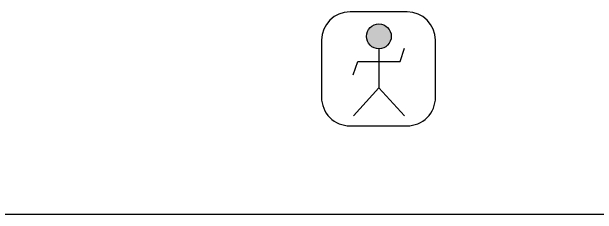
# Model space of a CAD drawing. Header units: metres. Extents: x 420822 to 421453, y 1458172 to 1458620.
# Drawn here: x 421381.03 to 421388.32, y 1458452.08 to 1458454.6 of the extents above; entities that cross this region are included whole.
import ezdxf

# ---------------------------------------------------------------- set-up
doc = ezdxf.new("R2010")
doc.units = ezdxf.units.M
doc.header["$MEASUREMENT"] = 0
doc.layers.get('0').update_dxf_attribs({"linetype": 'CONTINUOUS'})
doc.layers.add('MANHOLE', color=7, linetype='CONTINUOUS')
doc.layers.add('TITLE1', color=222, linetype='CONTINUOUS')

# ---------------------------------------------------------------- blocks, each defined once
blk = doc.blocks.new('MH')
h = blk.add_hatch(color=256)
edge = h.paths.add_edge_path()
edge.add_ellipse((0.006, 0.568), major_axis=(-0.154, 0.154), ratio=1, start_angle=0, end_angle=360)
for p, q in [((0.499, 0.999), (-0.499, 0.999)), ((-0.999, 0.499), (-0.999, -0.499)), ((0.999, -0.499), (0.999, 0.499)), ((0.006, 0.35), (0.006, -0.335)), ((0.377, 0.127), (0.457, 0.359)), ((-0.445, -0.105), (-0.364, 0.127)), ((-0.364, 0.127), (0.377, 0.127)), ((-0.441, -0.823), (0.006, -0.335)), ((0.006, -0.335), (0.454, -0.823)), ((-0.499, -0.999), (0.499, -0.999))]:
    blk.add_line(p, q)
for centre, major_axis, start_param, end_param in [((-0.499, 0.499), (0.353, 0.353), 0.785398, 2.356194), ((0.499, 0.499), (-0.353, 0.353), 3.926991, 5.497787), ((0.006, 0.568), (-0.154, 0.154), 3.926991, 10.210176), ((-0.499, -0.499), (0.353, 0.353), 2.356194, 3.926991), ((0.499, -0.499), (-0.353, 0.353), 2.356194, 3.926991)]:
    blk.add_ellipse(centre, major_axis=major_axis, ratio=1, start_param=start_param, end_param=end_param)

msp = doc.modelspace()

# ---------------------------------------------------------------- linework, layer by layer
at = {"layer": 'TITLE1', "color": 6}
msp.add_line((421373.7545, 1458452.0784), (421450.5426, 1458452.0784), dxfattribs=at)

# ---------------------------------------------------------------- block references
at = {"layer": 'MANHOLE', "xscale": 0.7105386281171608, "yscale": 0.7105386281171608, "zscale": 1.421077256234322}
msp.add_blockref('MH', (421385.5973, 1458453.8868), dxfattribs=at)

doc.saveas('drawing.dxf')
